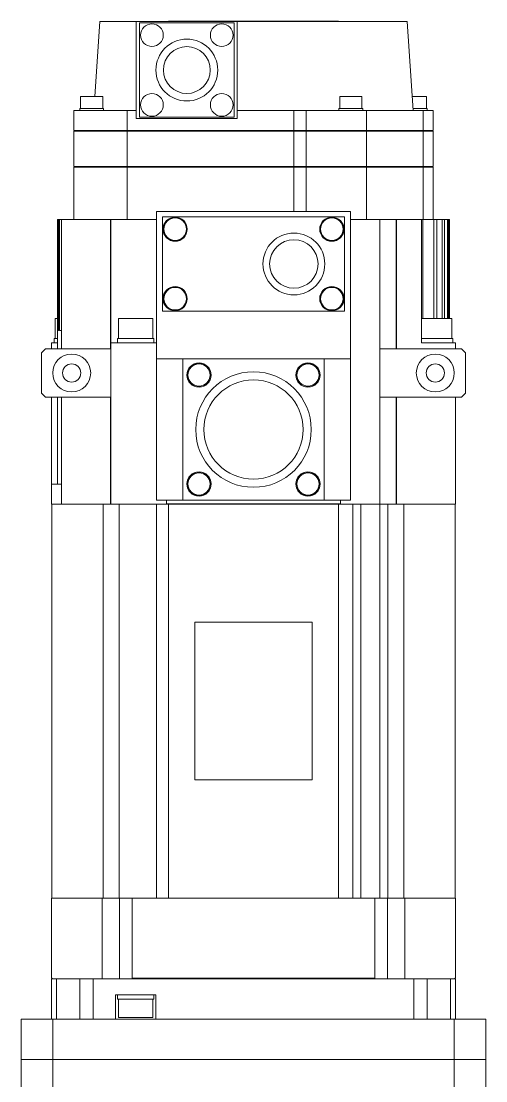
# Model space of a CAD drawing. Extents: x 500 to 100500, y -14500 to 21140.
# Drawn here: x 12740.7 to 12855.7, y -5922.3 to -5659.9 of the extents above; entities that cross this region are included whole.
import ezdxf

# ---------------------------------------------------------------- set-up
doc = ezdxf.new("R2010")
doc.units = 0
doc.linetypes.add('SLD-Solid', pattern=[0])
doc.layers.add('M06SMMF-001B', color=7, linetype='CONTINUOUS')
doc.layers.add('MODEL', color=7, linetype='SLD-Solid', lineweight=15)

# ---------------------------------------------------------------- blocks, each defined once
blk = doc.blocks.new('KA$Cc1652419')
at = {"layer": 'MODEL'}
for p, q in [((103.5, 1276.6), (102, 1254.6)), ((145.5, 1276.6), (103.5, 1276.6)), ((120.5, 1276.7), (120.5, 1276.6)), ((120.5, 1276.7), (162.5, 1276.7)), ((145.5, 1252.6), (145.5, 1276.6)), ((145.5, 1276.6), (170.5, 1276.6)), ((146.3, 1276.3), (146.3, 1252.9)), ((169.7, 1276.3), (146.3, 1276.3)), ((162.5, 1276.7), (162.5, 1276.6)), ((169.7, 1252.9), (169.7, 1276.3)), ((170.5, 1252.6), (170.5, 1276.6)), ((179.5, 1276.6), (170.5, 1276.6)), ((180.76, 1258.05), (179.5, 1276.6)), ((98.68, 1258.05), (98.68, 1255.05)), ((98.68, 1258.05), (102.24, 1258.05)), ((114.67, 1258.05), (114.67, 1255.05)), ((114.67, 1258.05), (120.17, 1258.05)), ((120.17, 1255.05), (120.17, 1258.05)), ((178.82, 1258.05), (178.82, 1255.05)), ((178.82, 1258.05), (181.57, 1258.05)), ((181.57, 1258.05), (184.32, 1258.05)), ((184.32, 1255.05), (184.32, 1258.05)), ((97, 1254.6), (97, 1249.6)), ((97, 1254.6), (99.5, 1254.6)), ((98.48, 1255.05), (98.48, 1254.6)), ((98.48, 1255.05), (102.03, 1255.05)), ((99.5, 1254.6), (99.5, 1249.6)), ((99.5, 1254.6), (113.5, 1254.6)), ((113.5, 1254.6), (113.5, 1249.6)), ((113.5, 1254.6), (128.5, 1254.6)), ((114.47, 1255.05), (114.47, 1254.6)), ((114.47, 1255.05), (120.37, 1255.05)), ((120.37, 1254.6), (120.37, 1255.05)), ((128.5, 1254.6), (128.5, 1249.6)), ((128.5, 1254.6), (131.5, 1254.6)), ((131.5, 1254.6), (131.5, 1249.6)), ((131.5, 1254.6), (145.5, 1254.6)), ((170.5, 1254.6), (172.8, 1254.6)), ((172.8, 1254.6), (172.8, 1249.6)), ((172.8, 1254.6), (186, 1254.6)), ((178.62, 1255.05), (178.62, 1254.6)), ((178.62, 1255.05), (181.57, 1255.05)), ((181.57, 1255.05), (184.52, 1255.05)), ((184.52, 1254.6), (184.52, 1255.05)), ((186, 1254.6), (186, 1249.6)), ((145.5, 1252.6), (170.5, 1252.6)), ((146.3, 1252.9), (169.7, 1252.9)), ((99.5, 1249.6), (97, 1249.6)), ((97, 1249.5), (97, 1240.7)), ((99.5, 1249.5), (97, 1249.5)), ((113.5, 1249.6), (99.5, 1249.6)), ((99.5, 1249.5), (99.5, 1240.7)), ((113.5, 1249.5), (99.5, 1249.5)), ((101, 1249.6), (101, 1249.5)), ((128.5, 1249.6), (113.5, 1249.6)), ((113.5, 1249.5), (113.5, 1240.7)), ((128.5, 1249.5), (113.5, 1249.5)), ((131.5, 1249.6), (128.5, 1249.6)), ((128.5, 1249.5), (128.5, 1240.7)), ((131.5, 1249.5), (128.5, 1249.5)), ((172.8, 1249.6), (131.5, 1249.6)), ((131.5, 1249.5), (131.5, 1240.7)), ((172.8, 1249.5), (131.5, 1249.5)), ((186, 1249.6), (172.8, 1249.6)), ((172.8, 1249.5), (172.8, 1240.7)), ((186, 1249.5), (172.8, 1249.5)), ((182, 1249.5), (182, 1249.6)), ((186, 1249.5), (186, 1240.7)), ((97, 1240.7), (99.5, 1240.7)), ((97, 1227.6), (97, 1240.6)), ((99.5, 1240.6), (97, 1240.6)), ((99.5, 1240.7), (113.5, 1240.7)), ((99.5, 1240.6), (99.5, 1227.6)), ((113.5, 1240.6), (99.5, 1240.6)), ((101, 1240.7), (101, 1240.6)), ((113.5, 1240.7), (128.5, 1240.7)), ((113.5, 1227.6), (113.5, 1240.6)), ((128.5, 1240.6), (113.5, 1240.6)), ((128.5, 1240.7), (131.5, 1240.7)), ((128.5, 1229.6), (128.5, 1240.6)), ((131.5, 1240.6), (128.5, 1240.6)), ((131.5, 1240.7), (172.8, 1240.7)), ((131.5, 1229.6), (131.5, 1240.6)), ((172.8, 1240.6), (131.5, 1240.6)), ((172.8, 1240.7), (186, 1240.7)), ((172.8, 1240.6), (172.8, 1227.6)), ((186, 1240.6), (172.8, 1240.6)), ((182, 1240.6), (182, 1240.7)), ((186, 1227.6), (186, 1240.6)), ((165.5, 1229.6), (117.5, 1229.6)), ((117.5, 1229.6), (117.5, 1193.1)), ((164, 1228.3), (119, 1228.3)), ((119, 1228.3), (119, 1204.9)), ((164, 1204.9), (164, 1228.3)), ((165.5, 1193.1), (165.5, 1229.6)), ((93, 1227.6), (93, 1203.1)), ((93.01, 1227.6), (93, 1227.6)), ((93.01, 1227.6), (93.01, 1203.1)), ((93.26, 1227.6), (93.01, 1227.6)), ((93.26, 1203.1), (93.26, 1227.6)), ((93.51, 1227.6), (93.26, 1227.6)), ((93.51, 1227.6), (93.51, 1203.1)), ((94.26, 1227.6), (93.51, 1227.6)), ((94.26, 1203.1), (94.26, 1227.6)), ((94.77, 1227.6), (94.26, 1227.6)), ((94.77, 1227.6), (94.77, 1203.1)), ((96.08, 1227.6), (94.77, 1227.6)), ((96.08, 1203.1), (96.08, 1227.6)), ((96.88, 1227.6), (96.08, 1227.6)), ((96.88, 1227.6), (96.88, 1203.1)), ((99.6, 1227.6), (96.88, 1227.6)), ((99.6, 1203.1), (99.6, 1227.6)), ((99.95, 1227.6), (99.6, 1227.6)), ((99.95, 1197.1), (99.95, 1227.6)), ((106.09, 1227.6), (99.95, 1227.6)), ((106.09, 1227.6), (106.09, 1195.6)), ((106.2, 1227.6), (106.09, 1227.6)), ((106.2, 1227.6), (106.2, 1195.6)), ((110.2, 1227.6), (106.2, 1227.6)), ((110.2, 1227.6), (110.2, 1157.1)), ((117.5, 1227.6), (110.2, 1227.6)), ((176.8, 1227.6), (165.5, 1227.6)), ((176.8, 1197.1), (176.8, 1227.6)), ((176.91, 1227.6), (176.8, 1227.6)), ((176.91, 1227.6), (176.91, 1195.6)), ((189, 1227.6), (176.91, 1227.6)), ((189, 1195.6), (189, 1227.6)), ((189.49, 1227.6), (189, 1227.6)), ((189.49, 1200.1), (189.49, 1227.6)), ((189.74, 1227.6), (189.49, 1227.6)), ((189.74, 1227.6), (189.74, 1200.1)), ((189.99, 1227.6), (189.74, 1227.6)), ((189.99, 1200.1), (189.99, 1227.6)), ((190, 1227.6), (189.99, 1227.6)), ((190, 1195.6), (190, 1227.6)), ((119, 1204.9), (164, 1204.9)), ((92.38, 1203.1), (92.38, 1198.1)), ((92.38, 1203.1), (99.95, 1203.1)), ((166.39, 1203.1), (166.39, 1198.1)), ((166.39, 1203.1), (174.89, 1203.1)), ((174.89, 1198.1), (174.89, 1203.1)), ((190, 1203.1), (190.62, 1203.1)), ((190.62, 1198.1), (190.62, 1203.1)), ((189.49, 1200.1), (189, 1200.1)), ((189.99, 1200.1), (189.74, 1200.1)), ((91.5, 1197.1), (99.95, 1197.1)), ((91.5, 1197.1), (91.5, 1195.6)), ((92.13, 1198.1), (92.13, 1197.1)), ((92.13, 1198.1), (99.95, 1198.1)), ((165.5, 1197.1), (176.8, 1197.1)), ((166.14, 1198.1), (166.14, 1197.1)), ((166.14, 1198.1), (175.14, 1198.1)), ((175.14, 1197.1), (175.14, 1198.1)), ((176.8, 1197.1), (176.8, 1157.1)), ((190, 1198.1), (190.87, 1198.1)), ((190, 1197.1), (191.5, 1197.1)), ((190.87, 1197.1), (190.87, 1198.1)), ((191.5, 1197.1), (191.5, 1195.6)), ((90, 1195.6), (89, 1194.6)), ((89, 1194.6), (89, 1184.6)), ((90, 1195.6), (110.2, 1195.6)), ((176.8, 1195.6), (193, 1195.6)), ((194, 1194.6), (193, 1195.6)), ((194, 1194.6), (194, 1184.6)), ((117.5, 1193.1), (124, 1193.1)), ((117.5, 1158.1), (117.5, 1193.1)), ((124, 1193.1), (124, 1158.1)), ((159, 1193.1), (124, 1193.1)), ((159, 1158.1), (159, 1193.1)), ((159, 1193.1), (165.5, 1193.1)), ((165.5, 1158.1), (165.5, 1193.1)), ((89, 1184.6), (90, 1183.6)), ((90, 1183.6), (110.2, 1183.6)), ((91.5, 1183.6), (91.5, 1157.1)), ((106.09, 1183.6), (106.09, 1157.1)), ((106.2, 1183.6), (106.2, 1157.1)), ((176.8, 1183.6), (193, 1183.6)), ((176.91, 1183.6), (176.91, 1157.1)), ((189, 1157.1), (189, 1183.6)), ((190, 1162.1), (190, 1183.6)), ((191.5, 1183.6), (191.5, 1157.1)), ((193, 1183.6), (194, 1184.6)), ((189, 1162.1), (191.5, 1162.1)), ((191.5, 1157.1), (191.5, 1162.1)), ((91.5, 1157.1), (106.09, 1157.1)), ((91.6, 1157.1), (91.6, 1059.6)), ((104.29, 1059.6), (104.29, 1157.1)), ((106.09, 1157.1), (106.2, 1157.1)), ((106.34, 1157.1), (106.2, 1157.1)), ((108.25, 1157.1), (106.34, 1157.1)), ((108.25, 1157.1), (108.25, 1059.6)), ((110.2, 1157.1), (108.25, 1157.1)), ((110.2, 1157.1), (120.5, 1157.1)), ((110.25, 1157.1), (110.25, 1059.6)), ((114.9, 1157.1), (114.9, 1059.6)), ((116.9, 1157.1), (116.9, 1059.6)), ((117.5, 1158.1), (124, 1158.1)), ((120, 1158.1), (120, 1157.2)), ((120, 1157.2), (163, 1157.2)), ((120.5, 1157.1), (162.5, 1157.1)), ((120.5, 1157.1), (120.5, 1059.6)), ((124, 1158.1), (159, 1158.1)), ((159, 1158.1), (165.5, 1158.1)), ((162.5, 1157.1), (162.5, 1059.6)), ((162.5, 1157.1), (176.8, 1157.1)), ((163, 1157.2), (163, 1158.1)), ((165.5, 1157.1), (165.5, 1059.6)), ((174.75, 1157.1), (174.75, 1059.6)), ((176.8, 1157.1), (176.91, 1157.1)), ((178.71, 1157.1), (176.91, 1157.1)), ((178.71, 1157.1), (178.71, 1059.6)), ((191.4, 1157.1), (178.71, 1157.1)), ((191.4, 1157.1), (191.4, 1059.6)), ((191.4, 1157.1), (191.5, 1157.1)), ((156, 1127.9), (127, 1127.9)), ((127, 1127.9), (127, 1088.9)), ((156, 1088.9), (156, 1127.9)), ((127, 1088.9), (156, 1088.9)), ((91.5, 1059.6), (91.5, 1039.8)), ((91.5, 1059.6), (91.6, 1059.6)), ((91.6, 1059.6), (104.16, 1059.6)), ((104.06, 1059.6), (104.06, 1039.6)), ((104.16, 1059.6), (108.25, 1059.6)), ((108.25, 1059.6), (110.25, 1059.6)), ((108.36, 1039.6), (108.36, 1059.6)), ((110.25, 1059.6), (111.5, 1059.6)), ((111.5, 1059.6), (120.5, 1059.6)), ((111.5, 1059.6), (111.5, 1039.8)), ((162.5, 1059.6), (120.5, 1059.6)), ((162.5, 1059.6), (171.5, 1059.6)), ((171.5, 1059.6), (171.5, 1039.8)), ((171.5, 1059.6), (171.52, 1059.6)), ((171.52, 1059.6), (174.75, 1059.6)), ((174.64, 1059.6), (174.64, 1039.6)), ((174.75, 1059.6), (178.84, 1059.6)), ((178.84, 1059.6), (191.4, 1059.6)), ((178.94, 1039.6), (178.94, 1059.6)), ((191.4, 1059.6), (191.5, 1059.6)), ((191.5, 1059.6), (191.5, 1039.8)), ((91.7, 1039.8), (91.5, 1039.8)), ((91.5, 1029.6), (91.5, 1039.6)), ((91.5, 1039.6), (92.75, 1039.6)), ((91.7, 1039.6), (91.7, 1039.8)), ((92.75, 1039.6), (92.75, 1029.6)), ((98.51, 1039.6), (92.75, 1039.6)), ((98.51, 1029.6), (98.51, 1039.6)), ((98.51, 1039.6), (101.81, 1039.6)), ((101.81, 1039.6), (101.81, 1029.6)), ((181.19, 1039.6), (101.81, 1039.6)), ((111.45, 1039.8), (111.45, 1039.6)), ((111.5, 1039.8), (111.45, 1039.8)), ((171.5, 1039.8), (111.5, 1039.8)), ((171.55, 1039.8), (171.5, 1039.8)), ((171.55, 1039.6), (171.55, 1039.8)), ((181.19, 1029.6), (181.19, 1039.6)), ((181.19, 1039.6), (184.49, 1039.6)), ((184.49, 1039.6), (184.49, 1029.6)), ((190.25, 1039.6), (184.49, 1039.6)), ((190.25, 1029.6), (190.25, 1039.6)), ((190.25, 1039.6), (191.5, 1039.6)), ((191.3, 1039.8), (191.3, 1039.6)), ((191.5, 1039.8), (191.3, 1039.8)), ((191.5, 1039.6), (191.5, 1029.6)), ((175.64, 1035.6), (165.64, 1035.6)), ((165.64, 1035.6), (165.64, 1029.6)), ((166.14, 1035.6), (166.14, 1034.6)), ((175.14, 1034.6), (166.14, 1034.6)), ((166.39, 1034.6), (166.39, 1030)), ((174.89, 1030), (174.89, 1034.6)), ((175.14, 1034.6), (175.14, 1035.6)), ((175.64, 1035.6), (175.64, 1029.6)), ((84, 1029.6), (84, 1019.6)), ((84, 1029.6), (91.8, 1029.6)), ((91.8, 1019.6), (91.8, 1029.6)), ((91.8, 1029.6), (191.2, 1029.6)), ((174.89, 1030), (166.39, 1030)), ((191.2, 1029.6), (191.2, 1019.6)), ((191.2, 1029.6), (199, 1029.6)), ((199, 1019.6), (199, 1029.6)), ((84, 1019.6), (91.8, 1019.6)), ((84, 1019.6), (84, 1007.6)), ((91.8, 1019.6), (191.2, 1019.6)), ((91.8, 1007.6), (91.8, 1019.6)), ((191.2, 1019.6), (199, 1019.6)), ((191.2, 1019.6), (191.2, 1007.6)), ((199, 1007.6), (199, 1019.6))]:
    blk.add_line(p, q, dxfattribs=at)
for centre, radius in [((149.37, 1273.23), 2.8), ((166.63, 1273.23), 2.8), ((158, 1264.6), 7.65), ((158, 1264.6), 5.8), ((149.37, 1255.97), 2.8), ((166.63, 1255.97), 2.8), ((122.1, 1225.2), 3), ((122.1, 1225.2), 2.95), ((122.1, 1225.2), 2.8), ((160.9, 1225.2), 3), ((160.9, 1225.2), 2.95), ((160.9, 1225.2), 2.8), ((131.5, 1216.6), 7.65), ((131.5, 1216.6), 6), ((122.1, 1208), 3), ((122.1, 1208), 2.95), ((122.1, 1208), 2.8), ((160.9, 1208), 3), ((160.9, 1208), 2.95), ((160.9, 1208), 2.8), ((96.5, 1189.6), 4.7), ((186.5, 1189.6), 4.7), ((96.5, 1189.6), 2.25), ((128.01, 1189.09), 3), ((128.01, 1189.09), 2.95), ((128.01, 1189.09), 2.75), ((154.98, 1189.09), 3), ((154.98, 1189.09), 2.95), ((154.98, 1189.09), 2.75), ((186.5, 1189.6), 2.25), ((141.5, 1175.6), 14.3), ((141.5, 1175.6), 12.3), ((128.01, 1162.12), 3), ((128.01, 1162.12), 2.95), ((128.01, 1162.12), 2.75), ((154.98, 1162.12), 3), ((154.98, 1162.12), 2.95), ((154.98, 1162.12), 2.75)]:
    blk.add_circle(centre, radius, dxfattribs=at)

msp = doc.modelspace()

# ---------------------------------------------------------------- block references
at = {"layer": 'M06SMMF-001B', "xscale": -1}
msp.add_blockref('KA$Cc1652419', (12939.71, -6936.64, -97.17), dxfattribs=at)

doc.saveas('drawing.dxf')
